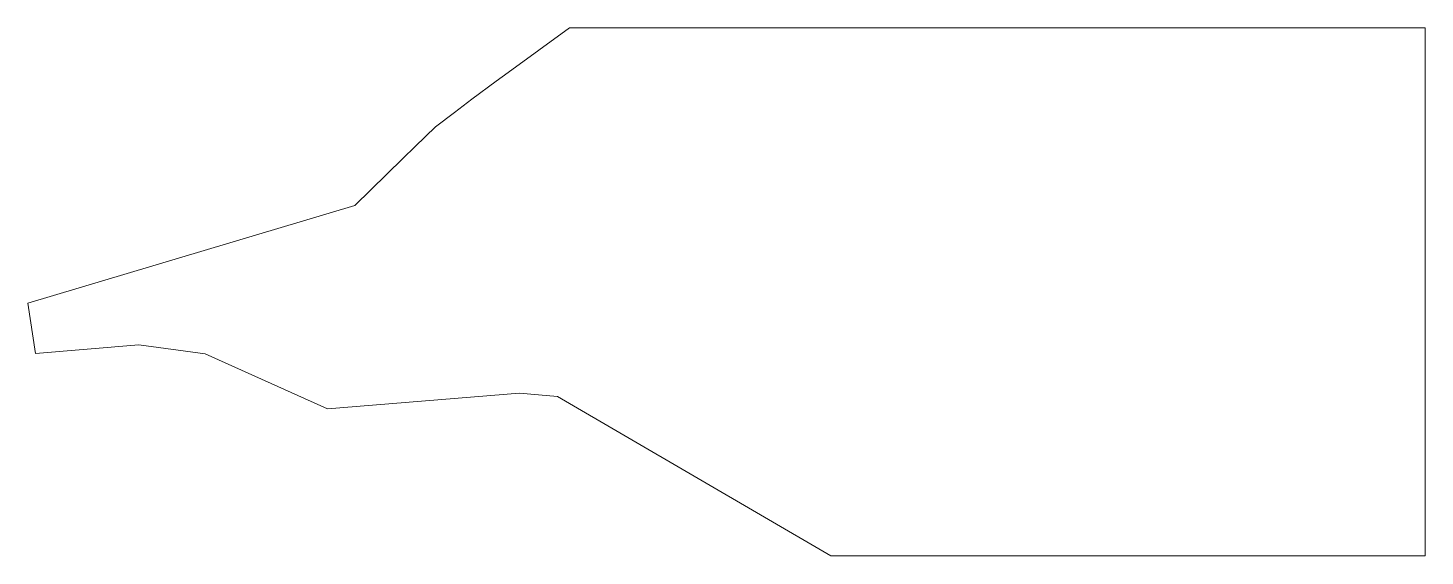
# Model space of a CAD drawing. Header units: feet. Extents: x 748253 to 749306, y 8433216 to 8433613.
import ezdxf

# ---------------------------------------------------------------- set-up
doc = ezdxf.new("R2010")
doc.units = ezdxf.units.FT
doc.header["$MEASUREMENT"] = 0
doc.layers.add('Pena02', color=6, linetype='Continuous')

msp = doc.modelspace()

# ---------------------------------------------------------------- linework, layer by layer
at = {"layer": 'Pena02', "lineweight": 0}
msp.add_lwpolyline([(749305.8, 8433613.3), (749305.8, 8433215.6), (748858.1, 8433215.6), (748652.4, 8433335.6), (748623.7, 8433338.2), (748479, 8433326.4), (748386.9, 8433367.8), (748336.8, 8433374.7), (748259.1, 8433368), (748253.4, 8433406.1), (748499.7, 8433479.6), (748535.7, 8433514.9), (748545.1, 8433524), (748560.5, 8433538.9), (748574.6, 8433549.6), (748587.7, 8433559.7), (748606, 8433573.3), (748615.2, 8433579.8), (748661.4, 8433613.3)], close=True, dxfattribs=at)

doc.saveas('drawing.dxf')
